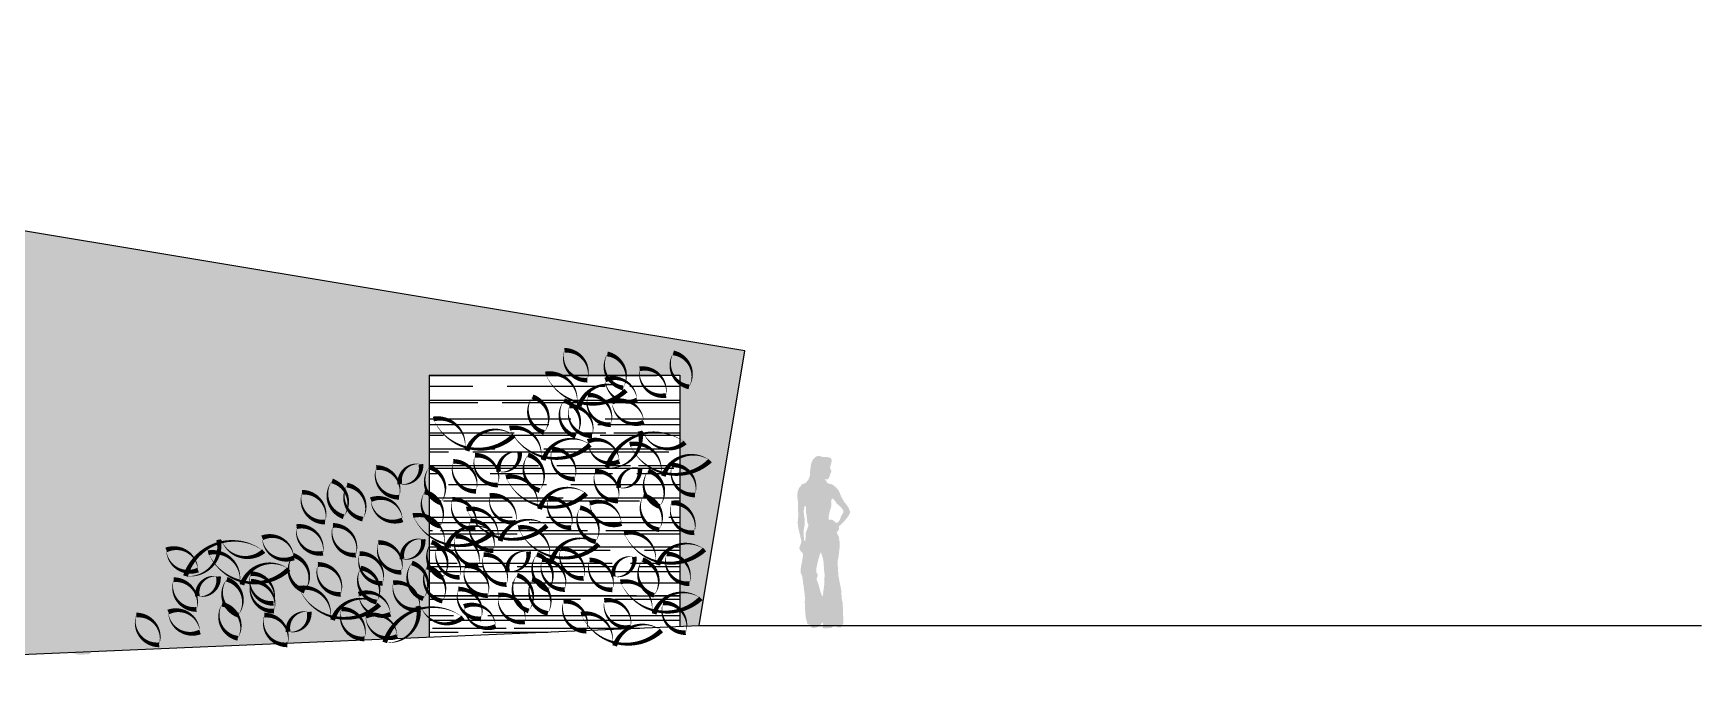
# Model space of a CAD drawing. Header units: millimetres. Extents: x 589 to 1175, y -455 to -172.
# Drawn here: x 697.42 to 714.73, y -221.33 to -214.63 of the extents above; entities that cross this region are included whole.
import ezdxf

# ---------------------------------------------------------------- set-up
doc = ezdxf.new("R2010")
doc.units = ezdxf.units.MM
for name, color, linetype in [('pohled', 4, 'Continuous'), ('SRAFA', 251, 'Continuous'), ('stafaz', 252, 'Continuous'), ('ZDIVO', 1, 'Continuous')]:
    doc.layers.add(name, color=color, linetype=linetype)

msp = doc.modelspace()

# ---------------------------------------------------------------- hatches: boundary and pattern name
at = {"layer": 'SRAFA'}
h = msp.add_hatch(dxfattribs=at)
h.set_pattern_fill('AR-CONC,_O', color=256, scale=0.001)
h.set_pattern_definition([(50, (0, 0), (0.18218467, -0.015939086), [0.01905, -0.20955]), (355, (0, 0), (-0.035242826, 0.191056643), [0.01524, -0.16764]), (100.451, (0.01518, -0.00133), (0.1469425, 0.175116688), [0.01619, -0.17809]), (46.1842, (0, 0.0508), (0.27107904, -0.04204233), [0.028575, -0.314325]), (96.6356, (0.0226, 0.0473), (0.23740423, 0.24742556), [0.024285, -0.267135]), (351.184, (0, 0.0508), (0.23740461, 0.24742512), [0.02286, -0.25146]), (21, (0.0254, 0.0381), (0.15161488, -0.10226552), [0.01905, -0.20955]), (326, (0.0254, 0.0381), (0.06180203, 0.184187966), [0.01524, -0.16764]), (71.4514, (0.03803, 0.02958), (0.21341649, 0.081922858), [0.01619, -0.17809]), (37.5, (0, 0), (0.003088603, 0.084555039), [0, -0.165608, 0, -0.17018, 0, -0.168275]), (7.5, (0, 0), (0.066819663, 0.100180575), [0, -0.097028, 0, -0.161798, 0, -0.064135]), (327.5, (-0.05664, 0), (0.135590595, -0.005728744), [0, -0.0635, 0, -0.19812, 0, -0.26289]), (317.5, (-0.08204, 0), (0.148129181, 0.025426491), [0, -0.08255, 0, -0.131572, 0, -0.18669])])
h.paths.add_polyline_path([(695.526, -221.155), (701.526, -220.9), (701.526, -218.181), (704.126, -218.181), (704.126, -220.794), (704.326, -220.781), (704.801, -217.93), (685.026, -214.634), (685.026, -219.231), (691.026, -221.331), (691.376, -221.331), (691.376, -219.931), (691.326, -219.931), (691.326, -216.448), (695.576, -216.448), (695.576, -219.931), (695.526, -219.931)])
h = msp.add_hatch(dxfattribs=at)
h.set_pattern_fill('AR-RROOF', color=256, scale=0.01, style=0)
h.paths.add_polyline_path([(704.126, -218.181), (701.526, -218.181), (701.526, -220.9), (704.126, -220.789)])
at = {"layer": 'stafaz'}
h = msp.add_hatch(color=256, dxfattribs=at)
h.paths.add_polyline_path([(705.777, -219.867), (705.774, -219.853), (705.764, -219.837), (705.758, -219.822), (705.754, -219.811), (705.767, -219.798), (705.774, -219.788), (705.779, -219.771), (705.779, -219.758), (705.778, -219.746), (705.793, -219.738), (705.804, -219.727), (705.815, -219.713), (705.826, -219.703), (705.836, -219.693), (705.848, -219.678), (705.859, -219.665), (705.87, -219.649), (705.877, -219.639), (705.883, -219.628), (705.889, -219.618), (705.891, -219.606), (705.891, -219.594), (705.888, -219.584), (705.883, -219.573), (705.88, -219.563), (705.874, -219.553), (705.867, -219.543), (705.858, -219.529), (705.849, -219.517), (705.838, -219.504), (705.83, -219.493), (705.823, -219.481), (705.815, -219.469), (705.807, -219.455), (705.802, -219.444), (705.796, -219.43), (705.791, -219.419), (705.786, -219.405), (705.782, -219.394), (705.775, -219.382), (705.769, -219.372), (705.76, -219.359), (705.748, -219.347), (705.736, -219.337), (705.721, -219.325), (705.708, -219.317), (705.698, -219.312), (705.687, -219.31), (705.677, -219.308), (705.667, -219.304), (705.655, -219.299), (705.648, -219.285), (705.648, -219.275), (705.635, -219.273), (705.628, -219.263), (705.642, -219.261), (705.652, -219.261), (705.663, -219.261), (705.672, -219.25), (705.676, -219.236), (705.683, -219.222), (705.686, -219.21), (705.689, -219.2), (705.697, -219.188), (705.698, -219.178), (705.695, -219.168), (705.69, -219.158), (705.686, -219.147), (705.684, -219.136), (705.696, -219.101), (705.699, -219.089), (705.701, -219.076), (705.701, -219.066), (705.699, -219.055), (705.692, -219.044), (705.681, -219.038), (705.669, -219.034), (705.657, -219.032), (705.643, -219.031), (705.63, -219.031), (705.618, -219.031), (705.607, -219.03), (705.595, -219.025), (705.582, -219.023), (705.567, -219.019), (705.551, -219.022), (705.534, -219.032), (705.523, -219.043), (705.509, -219.057), (705.504, -219.067), (705.495, -219.083), (705.491, -219.095), (705.487, -219.109), (705.485, -219.123), (705.483, -219.136), (705.481, -219.147), (705.48, -219.162), (705.478, -219.178), (705.478, -219.191), (705.477, -219.208), (705.476, -219.223), (705.472, -219.236), (705.467, -219.249), (705.462, -219.263), (705.454, -219.273), (705.445, -219.285), (705.436, -219.295), (705.422, -219.306), (705.407, -219.308), (705.397, -219.313), (705.385, -219.321), (705.384, -219.332), (705.372, -219.34), (705.361, -219.356), (705.356, -219.372), (705.351, -219.385), (705.348, -219.401), (705.345, -219.414), (705.344, -219.427), (705.344, -219.441), (705.346, -219.453), (705.349, -219.463), (705.35, -219.475), (705.351, -219.492), (705.351, -219.506), (705.351, -219.518), (705.351, -219.529), (705.351, -219.54), (705.351, -219.55), (705.351, -219.563), (705.351, -219.579), (705.352, -219.593), (705.354, -219.604), (705.356, -219.618), (705.356, -219.628), (705.356, -219.641), (705.354, -219.653), (705.354, -219.669), (705.352, -219.687), (705.35, -219.699), (705.35, -219.71), (705.35, -219.726), (705.352, -219.744), (705.354, -219.759), (705.356, -219.773), (705.359, -219.785), (705.363, -219.8), (705.366, -219.814), (705.37, -219.826), (705.373, -219.84), (705.377, -219.851), (705.377, -219.863), (705.382, -219.876), (705.385, -219.888), (705.386, -219.903), (705.386, -219.919), (705.382, -219.929), (705.378, -219.94), (705.372, -219.956), (705.368, -219.968), (705.366, -219.978), (705.371, -219.993), (705.382, -220.009), (705.393, -220.021), (705.403, -220.03), (705.403, -220.044), (705.403, -220.059), (705.402, -220.069), (705.399, -220.084), (705.396, -220.106), (705.393, -220.118), (705.392, -220.128), (705.388, -220.143), (705.385, -220.16), (705.382, -220.182), (705.381, -220.194), (705.38, -220.206), (705.38, -220.218), (705.38, -220.228), (705.383, -220.238), (705.391, -220.256), (705.397, -220.275), (705.401, -220.303), (705.403, -220.315), (705.404, -220.328), (705.405, -220.338), (705.408, -220.349), (705.41, -220.369), (705.412, -220.381), (705.414, -220.396), (705.415, -220.408), (705.417, -220.421), (705.418, -220.432), (705.42, -220.443), (705.421, -220.454), (705.422, -220.464), (705.424, -220.486), (705.424, -220.511), (705.423, -220.525), (705.423, -220.535), (705.423, -220.548), (705.424, -220.562), (705.424, -220.58), (705.425, -220.594), (705.425, -220.605), (705.426, -220.616), (705.427, -220.627), (705.428, -220.639), (705.429, -220.652), (705.429, -220.664), (705.431, -220.683), (705.435, -220.704), (705.437, -220.715), (705.441, -220.728), (705.445, -220.741), (705.449, -220.761), (705.459, -220.767), (705.47, -220.772), (705.481, -220.771), (705.484, -220.785), (705.492, -220.799), (705.505, -220.805), (705.524, -220.805), (705.535, -220.802), (705.545, -220.799), (705.563, -220.793), (705.576, -220.783), (705.588, -220.77), (705.599, -220.755), (705.61, -220.749), (705.61, -220.762), (705.61, -220.772), (705.612, -220.784), (705.609, -220.794), (705.609, -220.805), (705.621, -220.809), (705.633, -220.809), (705.644, -220.809), (705.657, -220.807), (705.668, -220.807), (705.683, -220.805), (705.698, -220.804), (705.71, -220.796), (705.72, -220.786), (705.734, -220.778), (705.746, -220.777), (705.757, -220.785), (705.76, -220.797), (705.771, -220.798), (705.787, -220.798), (705.797, -220.797), (705.804, -220.787), (705.804, -220.775), (705.817, -220.769), (705.823, -220.757), (705.823, -220.74), (705.822, -220.725), (705.822, -220.711), (705.822, -220.7), (705.821, -220.681), (705.819, -220.668), (705.819, -220.656), (705.819, -220.646), (705.82, -220.624), (705.821, -220.608), (705.818, -220.589), (705.816, -220.571), (705.816, -220.56), (705.816, -220.546), (705.812, -220.526), (705.809, -220.515), (705.805, -220.498), (705.804, -220.483), (705.804, -220.469), (705.803, -220.459), (705.802, -220.449), (705.802, -220.428), (705.801, -220.415), (705.799, -220.403), (705.795, -220.385), (705.792, -220.365), (705.789, -220.354), (705.787, -220.343), (705.785, -220.332), (705.78, -220.311), (705.779, -220.299), (705.777, -220.288), (705.774, -220.277), (705.771, -220.259), (705.77, -220.244), (705.77, -220.234), (705.769, -220.224), (705.767, -220.213), (705.766, -220.195), (705.766, -220.178), (705.765, -220.163), (705.765, -220.15), (705.765, -220.138), (705.765, -220.127), (705.765, -220.117), (705.765, -220.104), (705.767, -220.09), (705.77, -220.076), (705.773, -220.062), (705.775, -220.044), (705.777, -220.029), (705.78, -220.006), (705.782, -219.992), (705.783, -219.977), (705.783, -219.961), (705.783, -219.95), (705.784, -219.935), (705.784, -219.925), (705.784, -219.909), (705.782, -219.898), (705.779, -219.883)])
h.paths.add_polyline_path([(705.593, -220.029), (705.598, -220.042), (705.602, -220.053), (705.605, -220.064), (705.609, -220.075), (705.612, -220.09), (705.615, -220.107), (705.617, -220.121), (705.619, -220.135), (705.619, -220.153), (705.62, -220.165), (705.621, -220.179), (705.622, -220.19), (705.623, -220.206), (705.624, -220.217), (705.625, -220.228), (705.627, -220.242), (705.628, -220.255), (705.628, -220.268), (705.627, -220.279), (705.627, -220.3), (705.626, -220.321), (705.626, -220.337), (705.625, -220.353), (705.622, -220.37), (705.621, -220.383), (705.619, -220.396), (705.617, -220.409), (705.616, -220.42), (705.614, -220.432), (705.613, -220.443), (705.612, -220.455), (705.61, -220.467), (705.609, -220.481), (705.601, -220.468), (705.596, -220.457), (705.589, -220.439), (705.585, -220.425), (705.579, -220.407), (705.576, -220.394), (705.571, -220.376), (705.566, -220.358), (705.561, -220.341), (705.556, -220.33), (705.552, -220.317), (705.545, -220.304), (705.545, -220.29), (705.551, -220.28), (705.555, -220.269), (705.557, -220.258), (705.556, -220.248), (705.547, -220.235), (705.541, -220.223), (705.541, -220.206), (705.543, -220.184), (705.548, -220.161), (705.551, -220.147), (705.555, -220.128), (705.558, -220.116), (705.562, -220.1), (705.568, -220.08), (705.571, -220.067), (705.575, -220.057), (705.579, -220.044), (705.583, -220.034), (705.59, -220.018)], flags=16)
h.paths.add_polyline_path([(705.431, -219.864), (705.43, -219.882), (705.429, -219.892), (705.428, -219.907), (705.417, -219.898), (705.413, -219.885), (705.413, -219.873), (705.413, -219.861), (705.412, -219.849), (705.412, -219.837), (705.412, -219.826), (705.412, -219.814), (705.412, -219.802), (705.412, -219.791), (705.413, -219.777), (705.416, -219.766), (705.419, -219.749), (705.421, -219.738), (705.422, -219.72), (705.422, -219.709), (705.422, -219.693), (705.421, -219.682), (705.42, -219.668), (705.419, -219.656), (705.416, -219.641), (705.415, -219.629), (705.413, -219.619), (705.412, -219.607), (705.412, -219.596), (705.412, -219.586), (705.415, -219.57), (705.418, -219.55), (705.422, -219.539), (705.433, -219.543), (705.437, -219.559), (705.436, -219.569), (705.435, -219.581), (705.435, -219.592), (705.436, -219.607), (705.438, -219.619), (705.44, -219.63), (705.442, -219.642), (705.443, -219.653), (705.444, -219.666), (705.445, -219.676), (705.447, -219.696), (705.45, -219.708), (705.453, -219.721), (705.458, -219.731), (705.46, -219.743), (705.455, -219.756), (705.452, -219.767), (705.445, -219.783), (705.442, -219.794), (705.436, -219.808), (705.432, -219.824), (705.432, -219.841), (705.432, -219.853)], flags=16)
h.paths.add_polyline_path([(705.674, -219.685), (705.671, -219.674), (705.67, -219.662), (705.67, -219.651), (705.672, -219.64), (705.675, -219.626), (705.677, -219.616), (705.681, -219.597), (705.685, -219.584), (705.689, -219.57), (705.693, -219.558), (705.697, -219.545), (705.699, -219.533), (705.699, -219.521), (705.698, -219.507), (705.696, -219.495), (705.697, -219.481), (705.702, -219.47), (705.709, -219.46), (705.736, -219.486), (705.743, -219.497), (705.749, -219.507), (705.759, -219.518), (705.773, -219.53), (705.785, -219.54), (705.799, -219.553), (705.808, -219.565), (705.817, -219.578), (705.823, -219.588), (705.824, -219.601), (705.819, -219.611), (705.812, -219.625), (705.803, -219.638), (705.798, -219.649), (705.795, -219.66), (705.791, -219.67), (705.784, -219.686), (705.774, -219.699), (705.764, -219.709), (705.754, -219.715), (705.743, -219.711), (705.732, -219.701), (705.72, -219.69), (705.71, -219.683), (705.696, -219.682), (705.684, -219.682)], flags=16)
msp.add_hatch(color=256, dxfattribs=at).paths.add_polyline_path([(697.82, -220.177), (697.823, -220.16), (697.825, -220.144), (697.826, -220.125), (697.827, -220.105), (697.828, -220.084), (697.831, -220.069), (697.833, -220.055), (697.836, -220.04), (697.838, -220.026), (697.84, -220.011), (697.844, -219.998), (697.849, -219.983), (697.857, -219.969), (697.864, -219.957), (697.851, -219.947), (697.84, -219.938), (697.83, -219.923), (697.828, -219.909), (697.832, -219.892), (697.834, -219.881), (697.839, -219.867), (697.84, -219.856), (697.84, -219.844), (697.841, -219.828), (697.845, -219.815), (697.847, -219.803), (697.847, -219.787), (697.847, -219.77), (697.847, -219.757), (697.847, -219.745), (697.848, -219.734), (697.85, -219.714), (697.852, -219.703), (697.857, -219.69), (697.86, -219.675), (697.862, -219.663), (697.87, -219.649), (697.875, -219.637), (697.883, -219.621), (697.892, -219.603), (697.899, -219.586), (697.906, -219.574), (697.913, -219.562), (697.919, -219.548), (697.924, -219.536), (697.937, -219.534), (697.944, -219.522), (697.932, -219.518), (697.918, -219.514), (697.904, -219.512), (697.89, -219.5), (697.876, -219.488), (697.864, -219.479), (697.854, -219.466), (697.852, -219.449), (697.85, -219.432), (697.85, -219.42), (697.851, -219.407), (697.862, -219.395), (697.871, -219.381), (697.877, -219.368), (697.887, -219.355), (697.898, -219.34), (697.911, -219.326), (697.924, -219.315), (697.937, -219.31), (697.952, -219.304), (697.963, -219.301), (697.975, -219.297), (697.988, -219.294), (697.992, -219.294), (698.03, -219.291), (698.042, -219.293), (698.053, -219.296), (698.066, -219.301), (698.078, -219.31), (698.087, -219.322), (698.094, -219.339), (698.1, -219.35), (698.108, -219.365), (698.11, -219.378), (698.11, -219.392), (698.107, -219.404), (698.104, -219.416), (698.104, -219.427), (698.107, -219.44), (698.11, -219.451), (698.109, -219.463), (698.102, -219.474), (698.097, -219.486), (698.092, -219.498), (698.09, -219.511), (698.088, -219.523), (698.075, -219.53), (698.061, -219.531), (698.048, -219.531), (698.039, -219.543), (698.031, -219.556), (698.026, -219.569), (698.019, -219.581), (698.017, -219.593), (698.018, -219.607), (698.022, -219.621), (698.025, -219.635), (698.029, -219.647), (698.034, -219.66), (698.037, -219.672), (698.049, -219.678), (698.063, -219.682), (698.075, -219.685), (698.087, -219.675), (698.098, -219.679), (698.112, -219.684), (698.117, -219.698), (698.13, -219.709), (698.143, -219.714), (698.156, -219.72), (698.169, -219.726), (698.181, -219.732), (698.193, -219.745), (698.194, -219.758), (698.187, -219.773), (698.182, -219.784), (698.178, -219.798), (698.174, -219.81), (698.172, -219.823), (698.167, -219.836), (698.162, -219.848), (698.155, -219.86), (698.159, -219.872), (698.162, -219.886), (698.159, -219.898), (698.152, -219.913), (698.147, -219.924), (698.14, -219.936), (698.125, -219.944), (698.114, -219.945), (698.105, -219.957), (698.101, -219.968), (698.096, -219.98), (698.092, -219.992), (698.084, -220.004), (698.072, -220.006), (698.061, -220.011), (698.06, -220.026), (698.062, -220.04), (698.062, -220.052), (698.067, -220.068), (698.072, -220.086), (698.074, -220.102), (698.075, -220.116), (698.079, -220.132), (698.082, -220.145), (698.087, -220.162), (698.09, -220.178), (698.094, -220.19), (698.098, -220.201), (698.102, -220.216), (698.107, -220.228), (698.116, -220.242), (698.13, -220.251), (698.141, -220.262), (698.154, -220.272), (698.157, -220.285), (698.156, -220.297), (698.158, -220.309), (698.156, -220.325), (698.16, -220.337), (698.164, -220.348), (698.171, -220.364), (698.177, -220.379), (698.182, -220.395), (698.187, -220.415), (698.19, -220.428), (698.194, -220.44), (698.198, -220.451), (698.201, -220.463), (698.203, -220.476), (698.203, -220.491), (698.199, -220.503), (698.194, -220.516), (698.19, -220.53), (698.188, -220.544), (698.186, -220.558), (698.185, -220.571), (698.185, -220.59), (698.185, -220.603), (698.185, -220.616), (698.184, -220.631), (698.182, -220.647), (698.18, -220.66), (698.177, -220.673), (698.177, -220.685), (698.175, -220.704), (698.173, -220.716), (698.169, -220.73), (698.167, -220.741), (698.167, -220.756), (698.167, -220.77), (698.167, -220.786), (698.167, -220.798), (698.169, -220.81), (698.172, -220.827), (698.175, -220.841), (698.177, -220.854), (698.184, -220.87), (698.193, -220.885), (698.2, -220.899), (698.213, -220.906), (698.226, -220.913), (698.239, -220.922), (698.252, -220.928), (698.264, -220.934), (698.277, -220.936), (698.288, -220.938), (698.302, -220.939), (698.314, -220.944), (698.325, -220.959), (698.326, -220.971), (698.314, -220.981), (698.301, -220.985), (698.288, -220.988), (698.276, -220.992), (698.262, -220.995), (698.251, -220.999), (698.236, -221.004), (698.222, -221.006), (698.21, -221.008), (698.198, -221.009), (698.184, -221.009), (698.169, -221.009), (698.157, -221.011), (698.146, -221.012), (698.133, -221.014), (698.12, -221.014), (698.105, -221.012), (698.094, -220.998), (698.092, -220.986), (698.089, -220.972), (698.089, -220.96), (698.092, -220.944), (698.096, -220.93), (698.099, -220.918), (698.102, -220.906), (698.104, -220.893), (698.105, -220.882), (698.107, -220.87), (698.107, -220.858), (698.108, -220.843), (698.109, -220.828), (698.108, -220.817), (698.107, -220.802), (698.105, -220.782), (698.102, -220.769), (698.1, -220.756), (698.096, -220.74), (698.094, -220.725), (698.091, -220.709), (698.086, -220.694), (698.081, -220.681), (698.079, -220.668), (698.079, -220.656), (698.078, -220.643), (698.078, -220.631), (698.081, -220.616), (698.084, -220.603), (698.087, -220.589), (698.089, -220.574), (698.091, -220.561), (698.093, -220.546), (698.095, -220.533), (698.084, -220.535), (698.068, -220.536), (698.05, -220.538), (698.038, -220.544), (698.027, -220.551), (698.014, -220.555), (697.997, -220.56), (697.982, -220.563), (697.97, -220.565), (697.959, -220.57), (697.946, -220.576), (697.934, -220.578), (697.93, -220.59), (697.926, -220.603), (697.921, -220.617), (697.918, -220.631), (697.915, -220.644), (697.913, -220.658), (697.909, -220.67), (697.903, -220.686), (697.898, -220.699), (697.894, -220.717), (697.892, -220.73), (697.889, -220.743), (697.885, -220.758), (697.88, -220.77), (697.876, -220.782), (697.87, -220.797), (697.867, -220.812), (697.866, -220.825), (697.864, -220.836), (697.863, -220.849), (697.862, -220.862), (697.864, -220.881), (697.867, -220.896), (697.872, -220.913), (697.878, -220.93), (697.884, -220.945), (697.891, -220.957), (697.896, -220.971), (697.909, -220.982), (697.923, -220.993), (697.934, -221.007), (697.947, -221.015), (697.959, -221.021), (697.973, -221.029), (697.988, -221.036), (698.001, -221.043), (698.006, -221.055), (698.012, -221.068), (697.999, -221.076), (697.986, -221.078), (697.973, -221.079), (697.958, -221.08), (697.943, -221.081), (697.929, -221.082), (697.916, -221.082), (697.903, -221.082), (697.886, -221.082), (697.872, -221.079), (697.86, -221.073), (697.844, -221.068), (697.83, -221.067), (697.818, -221.066), (697.807, -221.065), (697.792, -221.064), (697.779, -221.062), (697.767, -221.058), (697.764, -221.044), (697.769, -221.032), (697.767, -221.014), (697.767, -221.001), (697.769, -220.99), (697.771, -220.972), (697.771, -220.957), (697.784, -220.952), (697.791, -220.94), (697.793, -220.922), (697.794, -220.911), (697.798, -220.897), (697.8, -220.881), (697.801, -220.867), (697.802, -220.852), (697.802, -220.838), (697.803, -220.823), (697.802, -220.809), (697.8, -220.793), (697.8, -220.781), (697.8, -220.764), (697.8, -220.746), (697.8, -220.735), (697.8, -220.722), (697.8, -220.706), (697.802, -220.693), (697.806, -220.679), (697.809, -220.665), (697.813, -220.652), (697.818, -220.64), (697.823, -220.627), (697.827, -220.614), (697.83, -220.601), (697.833, -220.588), (697.818, -220.58), (697.806, -220.579), (697.791, -220.577), (697.788, -220.562), (697.789, -220.549), (697.792, -220.537), (697.797, -220.526), (697.803, -220.514), (697.806, -220.502), (697.808, -220.489), (697.808, -220.474), (697.808, -220.46), (697.808, -220.443), (697.808, -220.422), (697.808, -220.403), (697.807, -220.384), (697.807, -220.359), (697.808, -220.335), (697.81, -220.316), (697.813, -220.299), (697.815, -220.288), (697.818, -220.274), (697.818, -220.252), (697.818, -220.24), (697.818, -220.224), (697.818, -220.206), (697.818, -220.192)])

# ---------------------------------------------------------------- linework, layer by layer
at = {"layer": 'pohled'}
for p, q in [((704.801, -217.93), (685.026, -214.634)), ((704.326, -220.781), (704.801, -217.93)), ((701.526, -218.181), (701.526, -220.9)), ((701.526, -218.181), (704.126, -218.181)), ((704.126, -218.181), (704.126, -220.794))]:
    msp.add_line(p, q, dxfattribs=at)
at = {"layer": 'stafaz', "linetype": 'Continuous', "ltscale": 0.001}
for points in [[(703.166, -218.233, 0, 0, 0.520567), (703.166, -218.233, 0, 0.05, 0.520567), (702.93, -217.924, 0, 0.05, 0.520567), (703.166, -218.233, 0.05, 0.05, 0)], [(703.375, -217.961, 0, 0, 0.520567), (703.375, -217.961, 0, 0.05, 0.520567), (703.538, -218.314, 0, 0.05, 0.520567), (703.375, -217.961, 0.05, 0.05, 0)], [(704.059, -217.95, 0, 0, 0.520567), (704.059, -217.95, 0, 0.05, 0.520567), (704.222, -218.303, 0, 0.05, 0.520567), (704.059, -217.95, 0.05, 0.05, 0)], [(703.568, -218.34, 0, 0, 0.520567), (703.568, -218.34, 0, 0.05, 0.520567), (703.083, -218.501, 0, 0.05, 0.520567), (703.059, -218.479, 0, 0.05, 0.520567), (702.733, -218.169, 0, 0.05, 0.520567), (703.568, -218.34, 0.05, 0.05, 0)], [(703.682, -218.44, 0, 0, 0.520567), (703.682, -218.44, 0, 0.05, 0.520567), (703.353, -218.231, 0, 0.05, 0.520567), (703.682, -218.44, 0.05, 0.05, 0)], [(703.71, -218.115, 0, 0, 0.520567), (703.71, -218.115, 0, 0.05, 0.520567), (703.983, -218.392, 0, 0.05, 0.520567), (703.71, -218.115, 0.05, 0.05, 0)], [(702.718, -218.776, 0, 0, 0.520567), (702.718, -218.776, 0, 0.05, 0.520567), (702.599, -218.406, 0, 0.05, 0.520567), (702.718, -218.776, 0.05, 0.05, 0)], [(703.41, -218.695, 0, 0, 0.520567), (703.41, -218.695, 0, 0.05, 0.520567), (703.174, -218.387, 0, 0.05, 0.520567), (703.41, -218.695, 0.05, 0.05, 0)], [(703.044, -218.816, 0, 0, 0.520567), (703.044, -218.816, 0, 0.05, 0.520567), (702.926, -218.445, 0, 0.05, 0.520567), (703.044, -218.816, 0.05, 0.05, 0)], [(703.216, -218.81, 0, 0, 0.520567), (703.216, -218.81, 0, 0.05, 0.520567), (702.98, -218.502, 0, 0.05, 0.520567), (703.216, -218.81, 0.05, 0.05, 0)], [(703.753, -218.67, 0, 0, 0.520567), (703.753, -218.67, 0, 0.05, 0.520567), (703.424, -218.461, 0, 0.05, 0.520567), (703.753, -218.67, 0.05, 0.05, 0)], [(702.405, -218.807, 0, 0, 0.520567), (702.405, -218.807, 0, 0.05, 0.520567), (701.92, -218.967, 0, 0.05, 0.520567), (701.897, -218.946, 0, 0.05, 0.520567), (701.57, -218.636, 0, 0.05, 0.520567), (702.405, -218.807, 0.05, 0.05, 0)], [(703.195, -218.903, 0, 0, 0.520567), (703.195, -218.903, 0, 0.05, 0.520567), (702.71, -219.063, 0, 0.05, 0.520567), (702.686, -219.042, 0, 0.05, 0.520567), (702.36, -218.732, 0, 0.05, 0.520567), (703.195, -218.903, 0.05, 0.05, 0)], [(703.37, -219.14, 0, 0, 0.520567), (703.37, -219.14, 0, 0.05, 0.520567), (703.714, -218.762, 0, 0.05, 0.520567), (703.745, -218.769, 0, 0.05, 0.520567), (704.181, -218.88, 0, 0.05, 0.520567), (703.37, -219.14, 0.05, 0.05, 0)], [(703.499, -219.077, 0, 0, 0.520567), (703.499, -219.077, 0, 0.05, 0.520567), (703.171, -218.869, 0, 0.05, 0.520567), (703.499, -219.077, 0.05, 0.05, 0)], [(704.441, -219.069, 0, 0, 0.520567), (704.441, -219.069, 0, 0.05, 0.520567), (703.956, -219.229, 0, 0.05, 0.520567), (703.932, -219.208, 0, 0.05, 0.520567), (703.606, -218.898, 0, 0.05, 0.520567), (704.441, -219.069, 0.05, 0.05, 0)], [(701.222, -219.311, 0, 0, 0.520567), (701.222, -219.311, 0, 0.05, 0.520567), (701.44, -219.106, 0, 0.05, 0.520567), (701.222, -219.311, 0.05, 0.05, 0)], [(702.012, -219.386, 0, 0, 0.520567), (702.012, -219.386, 0, 0.05, 0.520567), (701.776, -219.077, 0, 0.05, 0.520567), (702.012, -219.386, 0.05, 0.05, 0)], [(702.001, -219.012, 0, 0, 0.520567), (702.001, -219.012, 0, 0.05, 0.520567), (702.238, -219.321, 0, 0.05, 0.520567), (702.001, -219.012, 0.05, 0.05, 0)], [(702.247, -219.183, 0, 0, 0.520567), (702.247, -219.183, 0, 0.05, 0.520567), (702.465, -218.979, 0, 0.05, 0.520567), (702.247, -219.183, 0.05, 0.05, 0)], [(702.671, -219.378, 0, 0, 0.520567), (702.671, -219.378, 0, 0.05, 0.520567), (702.552, -219.008, 0, 0.05, 0.520567), (702.671, -219.378, 0.05, 0.05, 0)], [(703.037, -219.258, 0, 0, 0.520567), (703.037, -219.258, 0, 0.05, 0.520567), (702.8, -218.949, 0, 0.05, 0.520567), (703.037, -219.258, 0.05, 0.05, 0)], [(704.283, -219.424, 0, 0, 0.520567), (704.283, -219.424, 0, 0.05, 0.520567), (704.046, -219.115, 0, 0.05, 0.520567), (704.283, -219.424, 0.05, 0.05, 0)], [(700.638, -219.65, 0, 0, 0.520567), (700.638, -219.65, 0, 0.05, 0.520567), (700.519, -219.279, 0, 0.05, 0.520567), (700.638, -219.65, 0.05, 0.05, 0)], [(700.977, -219.14, 0, 0, 0.520567), (700.977, -219.14, 0, 0.05, 0.520567), (701.213, -219.448, 0, 0.05, 0.520567), (700.977, -219.14, 0.05, 0.05, 0)], [(701.646, -219.506, 0, 0, 0.520567), (701.646, -219.506, 0, 0.05, 0.520567), (701.528, -219.136, 0, 0.05, 0.520567), (701.646, -219.506, 0.05, 0.05, 0)], [(703.157, -219.41, 0, 0, 0.520567), (703.157, -219.41, 0, 0.05, 0.520567), (702.672, -219.571, 0, 0.05, 0.520567), (702.648, -219.549, 0, 0.05, 0.520567), (702.322, -219.239, 0, 0.05, 0.520567), (703.157, -219.41, 0.05, 0.05, 0)], [(703.247, -219.178, 0, 0, 0.520567), (703.247, -219.178, 0, 0.05, 0.520567), (703.484, -219.487, 0, 0.05, 0.520567), (703.247, -219.178, 0.05, 0.05, 0)], [(703.493, -219.349, 0, 0, 0.520567), (703.493, -219.349, 0, 0.05, 0.520567), (703.711, -219.144, 0, 0.05, 0.520567), (703.493, -219.349, 0.05, 0.05, 0)], [(703.917, -219.544, 0, 0, 0.520567), (703.917, -219.544, 0, 0.05, 0.520567), (703.799, -219.174, 0, 0.05, 0.520567), (703.917, -219.544, 0.05, 0.05, 0)], [(700.445, -219.706, 0, 0, 0.520567), (700.445, -219.706, 0, 0.05, 0.520567), (700.208, -219.397, 0, 0.05, 0.520567), (700.445, -219.706, 0.05, 0.05, 0)], [(700.674, -219.322, 0, 0, 0.520567), (700.674, -219.322, 0, 0.05, 0.520567), (700.837, -219.675, 0, 0.05, 0.520567), (700.674, -219.322, 0.05, 0.05, 0)], [(701.249, -219.683, 0, 0, 0.520567), (701.249, -219.683, 0, 0.05, 0.520567), (700.921, -219.474, 0, 0.05, 0.520567), (701.249, -219.683, 0.05, 0.05, 0)], [(701.478, -219.394, 0, 0, 0.520567), (701.478, -219.394, 0, 0.05, 0.520567), (701.641, -219.748, 0, 0.05, 0.520567), (701.478, -219.394, 0.05, 0.05, 0)], [(702.154, -219.431, 0, 0, 0.520567), (702.154, -219.431, 0, 0.05, 0.520567), (702.427, -219.708, 0, 0.05, 0.520567), (702.154, -219.431, 0.05, 0.05, 0)], [(702.999, -219.765, 0, 0, 0.520567), (702.999, -219.765, 0, 0.05, 0.520567), (702.763, -219.457, 0, 0.05, 0.520567), (702.999, -219.765, 0.05, 0.05, 0)], [(703.749, -219.432, 0, 0, 0.520567), (703.749, -219.432, 0, 0.05, 0.520567), (703.912, -219.786, 0, 0.05, 0.520567), (703.749, -219.432, 0.05, 0.05, 0)], [(702.193, -219.809, 0, 0, 0.520567), (702.193, -219.809, 0, 0.05, 0.520567), (701.708, -219.969, 0, 0.05, 0.520567), (701.684, -219.948, 0, 0.05, 0.520567), (701.358, -219.638, 0, 0.05, 0.520567), (702.193, -219.809, 0.05, 0.05, 0)], [(702.004, -219.779, 0, 0, 0.520567), (702.004, -219.779, 0, 0.05, 0.520567), (701.767, -219.47, 0, 0.05, 0.520567), (702.004, -219.779, 0.05, 0.05, 0)], [(702.748, -219.743, 0, 0, 0.520567), (702.748, -219.743, 0, 0.05, 0.520567), (702.263, -219.903, 0, 0.05, 0.520567), (702.239, -219.882, 0, 0.05, 0.520567), (701.913, -219.572, 0, 0.05, 0.520567), (702.748, -219.743, 0.05, 0.05, 0)], [(703.092, -219.557, 0, 0, 0.520567), (703.092, -219.557, 0, 0.05, 0.520567), (703.255, -219.91, 0, 0.05, 0.520567), (703.092, -219.557, 0.05, 0.05, 0)], [(703.52, -219.721, 0, 0, 0.520567), (703.52, -219.721, 0, 0.05, 0.520567), (703.192, -219.512, 0, 0.05, 0.520567), (703.52, -219.721, 0.05, 0.05, 0)], [(704.275, -219.817, 0, 0, 0.520567), (704.275, -219.817, 0, 0.05, 0.520567), (704.038, -219.508, 0, 0.05, 0.520567), (704.275, -219.817, 0.05, 0.05, 0)], [(700.151, -219.753, 0, 0, 0.520567), (700.151, -219.753, 0, 0.05, 0.520567), (700.424, -220.03, 0, 0.05, 0.520567), (700.151, -219.753, 0.05, 0.05, 0)], [(700.765, -220.049, 0, 0, 0.520567), (700.765, -220.049, 0, 0.05, 0.520567), (700.528, -219.741, 0, 0.05, 0.520567), (700.765, -220.049, 0.05, 0.05, 0)], [(702.191, -220.003, 0, 0, 0.520567), (702.191, -220.003, 0, 0.05, 0.520567), (701.954, -219.695, 0, 0.05, 0.520567), (702.191, -220.003, 0.05, 0.05, 0)], [(703.285, -219.936, 0, 0, 0.520567), (703.285, -219.936, 0, 0.05, 0.520567), (702.8, -220.097, 0, 0.05, 0.520567), (702.776, -220.075, 0, 0.05, 0.520567), (702.45, -219.765, 0, 0.05, 0.520567), (703.285, -219.936, 0.05, 0.05, 0)], [(699.128, -220.204, 0, 0, 0.520567), (699.128, -220.204, 0, 0.05, 0.520567), (698.799, -219.995, 0, 0.05, 0.520567), (699.128, -220.204, 0.05, 0.05, 0)], [(698.998, -220.266, 0, 0, 0.520567), (698.998, -220.266, 0, 0.05, 0.520567), (699.342, -219.889, 0, 0.05, 0.520567), (699.373, -219.896, 0, 0.05, 0.520567), (699.809, -220.007, 0, 0.05, 0.520567), (698.998, -220.266, 0.05, 0.05, 0)], [(700.122, -220.078, 0, 0, 0.520567), (700.122, -220.078, 0, 0.05, 0.520567), (699.794, -219.869, 0, 0.05, 0.520567), (700.122, -220.078, 0.05, 0.05, 0)], [(701, -219.918, 0, 0, 0.520567), (701, -219.918, 0, 0.05, 0.520567), (701.236, -220.227, 0, 0.05, 0.520567), (701, -219.918, 0.05, 0.05, 0)], [(701.245, -220.089, 0, 0, 0.520567), (701.245, -220.089, 0, 0.05, 0.520567), (701.463, -219.885, 0, 0.05, 0.520567), (701.245, -220.089, 0.05, 0.05, 0)], [(701.669, -220.284, 0, 0, 0.520567), (701.669, -220.284, 0, 0.05, 0.520567), (701.551, -219.914, 0, 0.05, 0.520567), (701.669, -220.284, 0.05, 0.05, 0)], [(701.841, -220.279, 0, 0, 0.520567), (701.841, -220.279, 0, 0.05, 0.520567), (701.605, -219.97, 0, 0.05, 0.520567), (701.841, -220.279, 0.05, 0.05, 0)], [(702.035, -220.164, 0, 0, 0.520567), (702.035, -220.164, 0, 0.05, 0.520567), (701.799, -219.855, 0, 0.05, 0.520567), (702.035, -220.164, 0.05, 0.05, 0)], [(703.127, -220.291, 0, 0, 0.520567), (703.127, -220.291, 0, 0.05, 0.520567), (702.891, -219.983, 0, 0.05, 0.520567), (703.127, -220.291, 0.05, 0.05, 0)], [(704.383, -219.991, 0, 0, 0.520567), (704.383, -219.991, 0, 0.05, 0.520567), (703.898, -220.151, 0, 0.05, 0.520567), (703.875, -220.13, 0, 0.05, 0.520567), (703.548, -219.82, 0, 0.05, 0.520567), (704.383, -219.991, 0.05, 0.05, 0)], [(700.069, -220.195, 0, 0, 0.520567), (700.069, -220.195, 0, 0.05, 0.520567), (699.584, -220.356, 0, 0.05, 0.520567), (699.561, -220.334, 0, 0.05, 0.520567), (699.234, -220.024, 0, 0.05, 0.520567), (700.069, -220.195, 0.05, 0.05, 0)], [(700.234, -220.422, 0, 0, 0.520567), (700.234, -220.422, 0, 0.05, 0.520567), (700.115, -220.051, 0, 0.05, 0.520567), (700.234, -220.422, 0.05, 0.05, 0)], [(700.609, -220.455, 0, 0, 0.520567), (700.609, -220.455, 0, 0.05, 0.520567), (700.372, -220.146, 0, 0.05, 0.520567), (700.609, -220.455, 0.05, 0.05, 0)], [(700.805, -220.033, 0, 0, 0.520567), (700.805, -220.033, 0, 0.05, 0.520567), (701.042, -220.342, 0, 0.05, 0.520567), (700.805, -220.033, 0.05, 0.05, 0)], [(701.465, -220.501, 0, 0, 0.520567), (701.465, -220.501, 0, 0.05, 0.520567), (701.347, -220.13, 0, 0.05, 0.520567), (701.465, -220.501, 0.05, 0.05, 0)], [(702.092, -220.045, 0, 0, 0.520567), (702.092, -220.045, 0, 0.05, 0.520567), (702.328, -220.354, 0, 0.05, 0.520567), (702.092, -220.045, 0.05, 0.05, 0)], [(702.338, -220.216, 0, 0, 0.520567), (702.338, -220.216, 0, 0.05, 0.520567), (702.556, -220.012, 0, 0.05, 0.520567), (702.338, -220.216, 0.05, 0.05, 0)], [(702.761, -220.412, 0, 0, 0.520567), (702.761, -220.412, 0, 0.05, 0.520567), (702.643, -220.041, 0, 0.05, 0.520567), (702.761, -220.412, 0.05, 0.05, 0)], [(702.933, -220.406, 0, 0, 0.520567), (702.933, -220.406, 0, 0.05, 0.520567), (702.697, -220.097, 0, 0.05, 0.520567), (702.933, -220.406, 0.05, 0.05, 0)], [(703.19, -220.1, 0, 0, 0.520567), (703.19, -220.1, 0, 0.05, 0.520567), (703.426, -220.409, 0, 0.05, 0.520567), (703.19, -220.1, 0.05, 0.05, 0)], [(703.436, -220.271, 0, 0, 0.520567), (703.436, -220.271, 0, 0.05, 0.520567), (703.654, -220.067, 0, 0.05, 0.520567), (703.436, -220.271, 0.05, 0.05, 0)], [(703.859, -220.466, 0, 0, 0.520567), (703.859, -220.466, 0, 0.05, 0.520567), (703.741, -220.096, 0, 0.05, 0.520567), (703.859, -220.466, 0.05, 0.05, 0)], [(704.225, -220.346, 0, 0, 0.520567), (704.225, -220.346, 0, 0.05, 0.520567), (703.989, -220.037, 0, 0.05, 0.520567), (704.225, -220.346, 0.05, 0.05, 0)], [(698.876, -220.304, 0, 0, 0.520567), (698.876, -220.304, 0, 0.05, 0.520567), (699.112, -220.613, 0, 0.05, 0.520567), (698.876, -220.304, 0.05, 0.05, 0)], [(699.122, -220.475, 0, 0, 0.520567), (699.122, -220.475, 0, 0.05, 0.520567), (699.34, -220.271, 0, 0.05, 0.520567), (699.122, -220.475, 0.05, 0.05, 0)], [(699.545, -220.671, 0, 0, 0.520567), (699.545, -220.671, 0, 0.05, 0.520567), (699.427, -220.3, 0, 0.05, 0.520567), (699.545, -220.671, 0.05, 0.05, 0)], [(699.911, -220.55, 0, 0, 0.520567), (699.911, -220.55, 0, 0.05, 0.520567), (699.675, -220.242, 0, 0.05, 0.520567), (699.911, -220.55, 0.05, 0.05, 0)], [(699.916, -220.63, 0, 0, 0.520567), (699.916, -220.63, 0, 0.05, 0.520567), (699.679, -220.321, 0, 0.05, 0.520567), (699.916, -220.63, 0.05, 0.05, 0)], [(700.817, -220.183, 0, 0, 0.520567), (700.817, -220.183, 0, 0.05, 0.520567), (700.98, -220.536, 0, 0.05, 0.520567), (700.817, -220.183, 0.05, 0.05, 0)], [(701.501, -220.173, 0, 0, 0.520567), (701.501, -220.173, 0, 0.05, 0.520567), (701.664, -220.526, 0, 0.05, 0.520567), (701.501, -220.173, 0.05, 0.05, 0)], [(701.898, -220.16, 0, 0, 0.520567), (701.898, -220.16, 0, 0.05, 0.520567), (702.134, -220.469, 0, 0.05, 0.520567), (701.898, -220.16, 0.05, 0.05, 0)], [(702.558, -220.628, 0, 0, 0.520567), (702.558, -220.628, 0, 0.05, 0.520567), (702.439, -220.257, 0, 0.05, 0.520567), (702.558, -220.628, 0.05, 0.05, 0)], [(702.593, -220.3, 0, 0, 0.520567), (702.593, -220.3, 0, 0.05, 0.520567), (702.757, -220.653, 0, 0.05, 0.520567), (702.593, -220.3, 0.05, 0.05, 0)], [(704.345, -220.498, 0, 0, 0.520567), (704.345, -220.498, 0, 0.05, 0.520567), (703.86, -220.659, 0, 0.05, 0.520567), (703.837, -220.637, 0, 0.05, 0.520567), (703.51, -220.327, 0, 0.05, 0.520567), (704.345, -220.498, 0.05, 0.05, 0)], [(701.01, -220.563, 0, 0, 0.520567), (701.01, -220.563, 0, 0.05, 0.520567), (700.525, -220.723, 0, 0.05, 0.520567), (700.502, -220.702, 0, 0.05, 0.520567), (700.176, -220.392, 0, 0.05, 0.520567), (701.01, -220.563, 0.05, 0.05, 0)], [(701.124, -220.662, 0, 0, 0.520567), (701.124, -220.662, 0, 0.05, 0.520567), (700.795, -220.454, 0, 0.05, 0.520567), (701.124, -220.662, 0.05, 0.05, 0)], [(701.153, -220.337, 0, 0, 0.520567), (701.153, -220.337, 0, 0.05, 0.520567), (701.425, -220.614, 0, 0.05, 0.520567), (701.153, -220.337, 0.05, 0.05, 0)], [(702.065, -220.71, 0, 0, 0.520567), (702.065, -220.71, 0, 0.05, 0.520567), (701.828, -220.402, 0, 0.05, 0.520567), (702.065, -220.71, 0.05, 0.05, 0)], [(702.245, -220.464, 0, 0, 0.520567), (702.245, -220.464, 0, 0.05, 0.520567), (702.518, -220.742, 0, 0.05, 0.520567), (702.245, -220.464, 0.05, 0.05, 0)], [(698.488, -220.671, 0, 0, 0.520567), (698.488, -220.671, 0, 0.05, 0.520567), (698.725, -220.98, 0, 0.05, 0.520567), (698.488, -220.671, 0.05, 0.05, 0)], [(699.148, -220.847, 0, 0, 0.520567), (699.148, -220.847, 0, 0.05, 0.520567), (698.82, -220.639, 0, 0.05, 0.520567), (699.148, -220.847, 0.05, 0.05, 0)], [(699.377, -220.559, 0, 0, 0.520567), (699.377, -220.559, 0, 0.05, 0.520567), (699.541, -220.912, 0, 0.05, 0.520567), (699.377, -220.559, 0.05, 0.05, 0)], [(699.817, -220.672, 0, 0, 0.520567), (699.817, -220.672, 0, 0.05, 0.520567), (700.054, -220.98, 0, 0.05, 0.520567), (699.817, -220.672, 0.05, 0.05, 0)], [(700.063, -220.843, 0, 0, 0.520567), (700.063, -220.843, 0, 0.05, 0.520567), (700.281, -220.638, 0, 0.05, 0.520567), (700.063, -220.843, 0.05, 0.05, 0)], [(700.853, -220.918, 0, 0, 0.520567), (700.853, -220.918, 0, 0.05, 0.520567), (700.616, -220.609, 0, 0.05, 0.520567), (700.853, -220.918, 0.05, 0.05, 0)], [(701.195, -220.892, 0, 0, 0.520567), (701.195, -220.892, 0, 0.05, 0.520567), (700.867, -220.684, 0, 0.05, 0.520567), (701.195, -220.892, 0.05, 0.05, 0)], [(701.065, -220.955, 0, 0, 0.520567), (701.065, -220.955, 0, 0.05, 0.520567), (701.41, -220.577, 0, 0.05, 0.520567), (701.441, -220.584, 0, 0.05, 0.520567), (701.877, -220.695, 0, 0.05, 0.520567), (701.065, -220.955, 0.05, 0.05, 0)], [(702.216, -220.789, 0, 0, 0.520567), (702.216, -220.789, 0, 0.05, 0.520567), (701.888, -220.581, 0, 0.05, 0.520567), (702.216, -220.789, 0.05, 0.05, 0)], [(703.157, -220.838, 0, 0, 0.520567), (703.157, -220.838, 0, 0.05, 0.520567), (702.92, -220.529, 0, 0.05, 0.520567), (703.157, -220.838, 0.05, 0.05, 0)], [(703.936, -220.831, 0, 0, 0.520567), (703.936, -220.831, 0, 0.05, 0.520567), (703.451, -220.991, 0, 0.05, 0.520567), (703.428, -220.97, 0, 0.05, 0.520567), (703.101, -220.66, 0, 0.05, 0.520567), (703.936, -220.831, 0.05, 0.05, 0)], [(703.343, -220.519, 0, 0, 0.520567), (703.343, -220.519, 0, 0.05, 0.520567), (703.616, -220.796, 0, 0.05, 0.520567), (703.343, -220.519, 0.05, 0.05, 0)], [(704.188, -220.853, 0, 0, 0.520567), (704.188, -220.853, 0, 0.05, 0.520567), (703.951, -220.545, 0, 0.05, 0.520567), (704.188, -220.853, 0.05, 0.05, 0)]]:
    msp.add_lwpolyline(points, format="xyseb", close=True, dxfattribs=at)
at = {"layer": 'ZDIVO'}
for p, q in [((691.376, -221.331), (704.326, -220.781)), ((704.326, -220.781), (714.726, -220.781))]:
    msp.add_line(p, q, dxfattribs=at)

doc.saveas('drawing.dxf')
